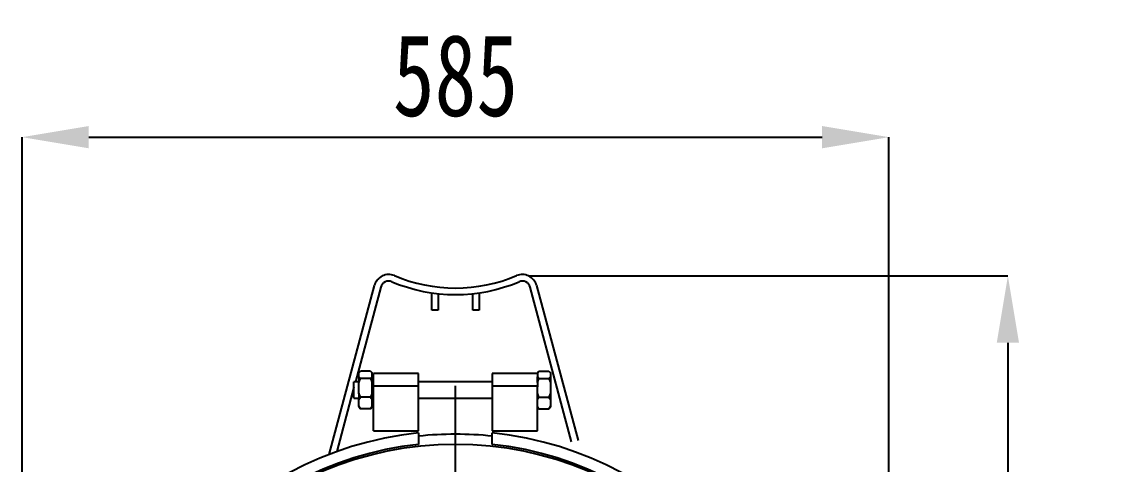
# Model space of a CAD drawing. Header units: millimetres. Extents: x 0 to 6631, y 0 to 4689.
# Drawn here: x 1116 to 1788, y 1768 to 2039 of the extents above; entities that cross this region are included whole.
import ezdxf

# ---------------------------------------------------------------- set-up
doc = ezdxf.new("R2010")
doc.units = ezdxf.units.MM
doc.header["$LTSCALE"] = 13
doc.linetypes.add('CENTERX2', pattern=[101.6, 63.5, -12.7, 12.7, -12.7])
for name, color, linetype in [('中心符号线', 7, 'CENTERX2'), ('中心线', 1, 'CENTERX2'), ('几何体', 7, 'Continuous'), ('尺寸', 3, 'Continuous')]:
    doc.layers.add(name, color=color, linetype=linetype)
doc.styles.add('SLDTEXTSTYLE0', font='hyswlongfangsong.ttf')
doc.dimstyles.new('SLDDIMSTYLE0', dxfattribs={"dimtxt": 50, "dimasz": 40.8, "dimexe": 0, "dimexo": 0.0625, "dimgap": 12.5, "dimtad": 2, "dimdec": 0, "dimrnd": 1e-09, "dimzin": 12, "dimdsep": 46, "dimtxsty": 'SLDTEXTSTYLE0', "dimsah": 1, "dimcen": 0.09, "dimadec": 0, "dimazin": 3, "dimtfac": 1, "dimtdec": 0, "dimtmove": 0, "dimatfit": 0, "dimfxl": 1, "dimfrac": 2, "dimtolj": 1, "dimtzin": 12, "dimarcsym": 0})

# ---------------------------------------------------------------- blocks, each defined once
blk = doc.blocks.new('SW_CENTERMARKSYMBOL_0')
at = {"layer": '中心符号线', "color": 0}
for p, q in [((0, 5), (0, 242)), ((-5, 0), (-242, 0)), ((0, 0), (-2.5, 0)), ((0, 0), (0, 2.5)), ((0, 0), (0, -2.5)), ((0, 0), (2.5, 0)), ((5, 0), (242, 0)), ((0, -5), (0, -242))]:
    blk.add_line(p, q, dxfattribs=at)
blk = doc.blocks.new('*D21')
at = {"layer": 'Defpoints', "color": 0, "transparency": 16777216}
for p in [(1645.45, 1968.59), (1115.85, 1590.21), (1645.45, 1590.21)]:
    blk.add_point(p, dxfattribs=at)
at = {"layer": '尺寸', "color": 0, "lineweight": -2, "transparency": 16777216}
for p, q in [((1115.85, 1590.27), (1115.85, 1968.59)), ((1156.65, 1968.59), (1604.65, 1968.59)), ((1645.45, 1590.27), (1645.45, 1968.59))]:
    blk.add_line(p, q, dxfattribs=at)
at = {"layer": '尺寸', "color": 0, "transparency": 16777216}
for points in [[(1156.65, 1975.39), (1156.65, 1961.79), (1115.85, 1968.59)], [(1604.65, 1975.39), (1604.65, 1961.79), (1645.45, 1968.59)]]:
    blk.add_solid(points, dxfattribs=at)
at = {"layer": '尺寸', "color": 0, "transparency": 16777216, "insert": (1380.65, 2006.09), "char_height": 50, "attachment_point": 5, "style": 'SLDTEXTSTYLE0'}
blk.add_mtext('\\A1;585', dxfattribs=at)
blk = doc.blocks.new('*D22')
at = {"layer": 'Defpoints', "color": 0, "transparency": 16777216}
for p in [(1425.41, 1883.83), (1439.36, 1298.41), (1718.11, 1298.41)]:
    blk.add_point(p, dxfattribs=at)
at = {"layer": '尺寸', "color": 0, "lineweight": -2, "transparency": 16777216}
for p, q in [((1425.48, 1883.83), (1718.11, 1883.83)), ((1718.11, 1843.03), (1718.11, 1339.21)), ((1439.42, 1298.41), (1718.11, 1298.41))]:
    blk.add_line(p, q, dxfattribs=at)
at = {"layer": '尺寸', "color": 0, "transparency": 16777216}
for points in [[(1711.31, 1843.03), (1724.91, 1843.03), (1718.11, 1883.83)], [(1711.31, 1339.21), (1724.91, 1339.21), (1718.11, 1298.41)]]:
    blk.add_solid(points, dxfattribs=at)
at = {"layer": '尺寸', "color": 0, "transparency": 16777216, "insert": (1755.61, 1591.12), "char_height": 50, "attachment_point": 5, "rotation": 90, "style": 'SLDTEXTSTYLE0'}
blk.add_mtext('\\A1;635', dxfattribs=at)

msp = doc.modelspace()

# ---------------------------------------------------------------- linework, layer by layer
at = {"layer": '几何体'}
for p, q in [((1303.48, 1774.85), (1331.14, 1878.07)), ((1335.01, 1877.04), (1319.51, 1819.21)), ((1451.61, 1782.55), (1426.29, 1877.04)), ((1430.15, 1878.07), (1455.55, 1783.28)), ((1366.15, 1863.04), (1366.15, 1873.54)), ((1370.15, 1873.04), (1370.15, 1863.04)), ((1391.15, 1863.04), (1391.15, 1873.04)), ((1395.15, 1873.54), (1395.15, 1863.04)), ((1370.15, 1863.04), (1366.15, 1863.04)), ((1395.15, 1863.04), (1391.15, 1863.04)), ((1321.65, 1824.73), (1322.65, 1825.66)), ((1321.92, 1825.03), (1321.65, 1824.76)), ((1321.65, 1824.76), (1321.65, 1824.73)), ((1321.65, 1822.17), (1321.65, 1824.73)), ((1328.65, 1825.66), (1322.65, 1825.66)), ((1328.65, 1825.66), (1329.65, 1824.73)), ((1329.65, 1824.76), (1329.37, 1825.03)), ((1329.65, 1824.76), (1329.65, 1824.73)), ((1329.65, 1822.17), (1329.65, 1824.73)), ((1358.15, 1824.21), (1330.65, 1824.21)), ((1330.65, 1816.78), (1330.65, 1824.21)), ((1358.15, 1816.78), (1358.15, 1824.21)), ((1430.65, 1824.21), (1403.15, 1824.21)), ((1403.15, 1824.21), (1403.15, 1816.78)), ((1430.65, 1824.73), (1431.65, 1825.66)), ((1430.92, 1825.03), (1430.65, 1824.76)), ((1430.65, 1824.73), (1430.65, 1824.76)), ((1430.65, 1824.73), (1430.65, 1822.17)), ((1431.65, 1825.66), (1437.65, 1825.66)), ((1437.65, 1825.66), (1438.65, 1824.73)), ((1438.65, 1824.76), (1438.37, 1825.03)), ((1438.65, 1824.76), (1438.65, 1824.73)), ((1438.65, 1824.73), (1438.65, 1822.17)), ((1318.65, 1815.98), (1308.09, 1776.56)), ((1321.65, 1819.21), (1318.65, 1819.21)), ((1318.65, 1812.3), (1318.65, 1819.21)), ((1322.65, 1821.25), (1321.65, 1822.17)), ((1321.65, 1822.17), (1321.65, 1818.85)), ((1321.65, 1818.85), (1322.65, 1821.25)), ((1321.65, 1812.2), (1321.65, 1818.85)), ((1328.65, 1821.25), (1322.65, 1821.25)), ((1329.65, 1822.17), (1328.65, 1821.25)), ((1328.65, 1821.25), (1329.65, 1818.85)), ((1329.65, 1822.17), (1329.65, 1818.85)), ((1330.65, 1819.21), (1329.65, 1819.21)), ((1329.65, 1812.2), (1329.65, 1818.85)), ((1330.65, 1816.78), (1358.15, 1816.78)), ((1330.65, 1789.21), (1330.65, 1816.78)), ((1403.15, 1819.21), (1358.15, 1819.21)), ((1358.15, 1789.21), (1358.15, 1816.78)), ((1403.15, 1816.78), (1430.65, 1816.78)), ((1403.15, 1816.78), (1403.15, 1789.21)), ((1431.65, 1821.25), (1430.65, 1822.17)), ((1430.65, 1818.85), (1430.65, 1822.17)), ((1430.65, 1818.85), (1431.65, 1821.25)), ((1430.65, 1818.85), (1430.65, 1816.16)), ((1430.65, 1789.21), (1430.65, 1816.16)), ((1431.65, 1821.25), (1437.65, 1821.25)), ((1438.65, 1822.17), (1437.65, 1821.25)), ((1437.65, 1821.25), (1438.65, 1818.85)), ((1438.65, 1822.17), (1438.65, 1818.85)), ((1438.65, 1818.85), (1438.65, 1812.2)), ((1318.65, 1809.21), (1318.65, 1812.3)), ((1322.65, 1809.8), (1321.65, 1812.2)), ((1321.65, 1812.2), (1321.65, 1808.33)), ((1321.65, 1808.33), (1322.65, 1809.8)), ((1328.65, 1809.8), (1322.65, 1809.8)), ((1329.65, 1812.2), (1328.65, 1809.8)), ((1328.65, 1809.8), (1329.65, 1808.33)), ((1329.65, 1812.2), (1329.65, 1808.33)), ((1431.65, 1809.8), (1430.65, 1812.2)), ((1430.65, 1808.33), (1431.65, 1809.8)), ((1431.65, 1809.8), (1437.65, 1809.8)), ((1438.65, 1812.2), (1437.65, 1809.8)), ((1437.65, 1809.8), (1438.65, 1808.33)), ((1438.65, 1812.2), (1438.65, 1808.33)), ((1318.65, 1809.21), (1321.65, 1809.21)), ((1321.65, 1804.24), (1321.65, 1808.33)), ((1322.65, 1802.76), (1321.65, 1804.24)), ((1321.65, 1804.24), (1321.65, 1803.66)), ((1321.65, 1803.66), (1321.92, 1803.39)), ((1321.95, 1803.41), (1322.65, 1802.76)), ((1328.65, 1802.76), (1322.65, 1802.76)), ((1329.65, 1804.24), (1328.65, 1802.76)), ((1328.65, 1802.76), (1329.35, 1803.41)), ((1329.37, 1803.39), (1329.65, 1803.66)), ((1329.65, 1809.21), (1330.65, 1809.21)), ((1329.65, 1804.24), (1329.65, 1808.33)), ((1329.65, 1804.24), (1329.65, 1803.66)), ((1358.15, 1809.21), (1403.15, 1809.21)), ((1431.65, 1802.76), (1430.65, 1804.24)), ((1430.65, 1803.66), (1430.92, 1803.39)), ((1430.95, 1803.41), (1431.65, 1802.76)), ((1431.65, 1802.76), (1437.65, 1802.76)), ((1438.65, 1804.24), (1437.65, 1802.76)), ((1437.65, 1802.76), (1438.35, 1803.41)), ((1438.37, 1803.39), (1438.65, 1803.66)), ((1438.65, 1808.33), (1438.65, 1804.24)), ((1438.65, 1804.24), (1438.65, 1803.66)), ((1330.65, 1789.21), (1358.15, 1789.21)), ((1403.15, 1789.21), (1430.65, 1789.21)), ((1358.15, 1788.03), (1358.15, 1780.99)), ((1403.15, 1780.99), (1403.15, 1788.03))]:
    msp.add_line(p, q, dxfattribs=at)
msp.add_circle((1380.65, 1574.71), 206.5, dxfattribs=at)
for centre, radius, start, end in [((1339.84, 1875.74), 9, 67.12749, 165), ((1380.65, 1972.49), 96, 247.12749, 292.87251), ((1421.46, 1875.74), 9, 15, 112.87251), ((1339.84, 1875.74), 5, 67.12749, 165), ((1380.65, 1972.49), 100, 247.12749, 292.87251), ((1421.46, 1875.74), 5, 15, 112.87251), ((1380.65, 1574.71), 214.5, 96.02112, 83.97888), ((1380.65, 1574.71), 212.5, 83.92199, 96.07801), ((1380.65, 1574.71), 207.5, 96.22504, 83.77496)]:
    msp.add_arc(centre, radius, start, end, dxfattribs=at)

# ---------------------------------------------------------------- block references
at = {"layer": '中心线'}
msp.add_blockref('SW_CENTERMARKSYMBOL_0', (1380.65, 1574.71), dxfattribs=at)

# ---------------------------------------------------------------- dimensions: what is measured, and where the dimension line sits
at = {"layer": '尺寸'}
dim = msp.add_linear_dim(base=(1645.45, 1968.59), p1=(1115.85, 1590.21), p2=(1645.45, 1590.21), text='585', dimstyle='SLDDIMSTYLE0', override={"dimpost": ''}, dxfattribs=at)
dim.commit()
dim.dimension.update_dxf_attribs({"geometry": '*D21', "text_midpoint": (1380.65, 2006.09)})
dim = msp.add_linear_dim(base=(1718.11, 1298.41), p1=(1425.41, 1883.83), p2=(1439.36, 1298.41), angle=90, text='635', dimstyle='SLDDIMSTYLE0', override={"dimpost": ''}, dxfattribs=at)
dim.commit()
dim.dimension.update_dxf_attribs({"geometry": '*D22', "text_midpoint": (1755.61, 1591.12)})

doc.saveas('drawing.dxf')
